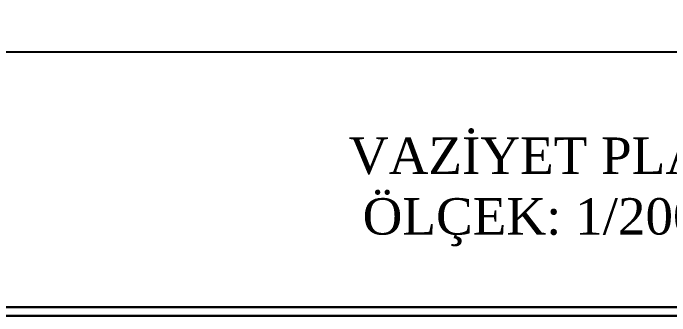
# Model space of a CAD drawing. Header units: millimetres. Extents: x 708 to 46452, y -4963 to 3960.
# Drawn here: x 7001 to 7812, y -4963 to -4589 of the extents above; entities that cross this region are included whole.
import ezdxf

# ---------------------------------------------------------------- set-up
doc = ezdxf.new("R2010")
doc.units = ezdxf.units.MM
doc.layers.add('KP', color=1, linetype='Continuous')
doc.layers.add('ROL_DIK', color=150, linetype='Continuous', lineweight=0)
doc.layers.add('Çerçeve', color=8, linetype='Continuous', lineweight=30)
doc.styles.add('GENERATED_STYLE_2', font='times.ttf')

# ---------------------------------------------------------------- blocks, each defined once
blk = doc.blocks.new('WEFJWE')
at = {"layer": 'KP'}
blk.add_lwpolyline([(30112.8, -8396), (37360.2, -8396), (37360.2, -14020), (30112.8, -14020)], close=True, dxfattribs=at)

msp = doc.modelspace()

# ---------------------------------------------------------------- linework, layer by layer
at = {"layer": 'Çerçeve'}
for p, q in [((3680.496, -4952.145), (20994.588, -4952.392)), ((6228.153, -4962.893), (20953.045, -4962.621))]:
    msp.add_line(p, q, dxfattribs=at)

# ---------------------------------------------------------------- block references
at = {"xscale": 0.25, "yscale": 0.25, "zscale": 0.25}
msp.add_blockref('WEFJWE', (-1259.348, -1131.908, 3305.175), dxfattribs=at)

# ---------------------------------------------------------------- texts
at = {"layer": 'ROL_DIK', "color": 0, "lineweight": 40, "insert": (7415.597, -4742.396), "char_height": 45, "attachment_point": 1, "style": 'GENERATED_STYLE_2'}
msp.add_mtext('VAZİYET PLANI \\P ÖLÇEK: 1/200', dxfattribs=at)

doc.saveas('drawing.dxf')
